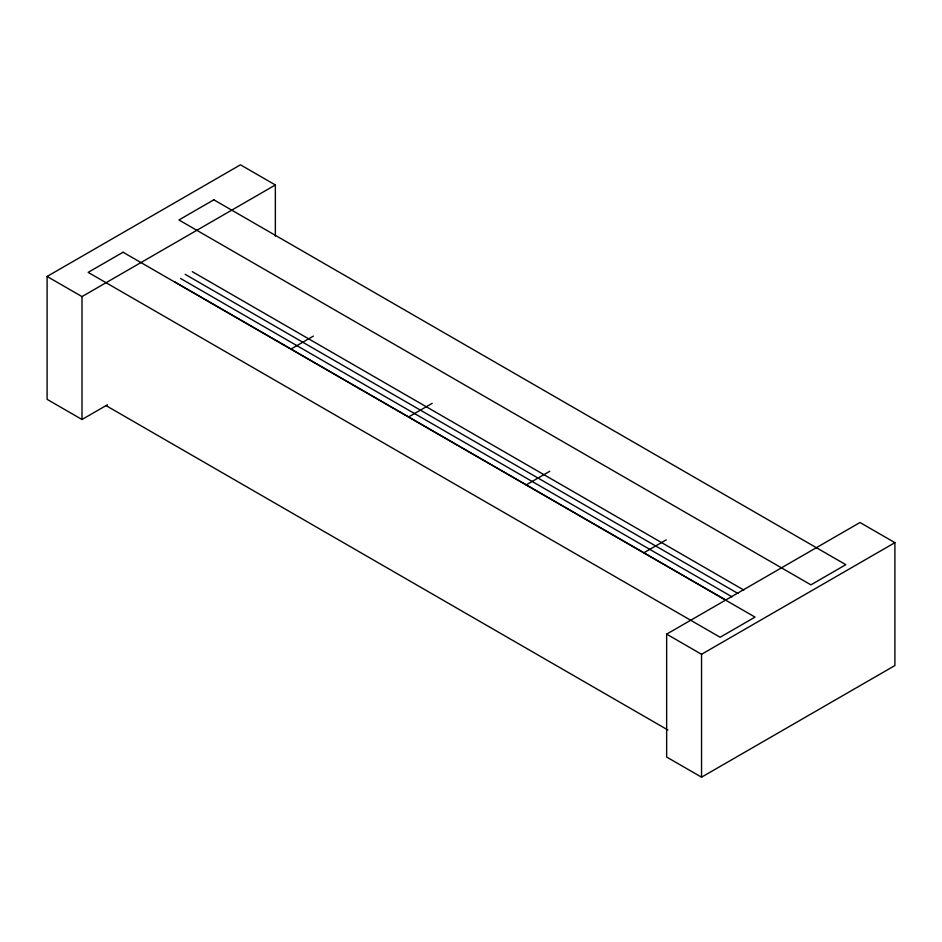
<?xml version="1.0" encoding="UTF-8"?>
<svg xmlns="http://www.w3.org/2000/svg" width="942" height="942" viewBox="0 0 942 942"><rect width="100%" height="100%" fill="white"/><g stroke="black" fill="none" stroke-linecap="round" stroke-linejoin="round"><path stroke-width="1.41" d="M107.447 404.801L82.001 419.496L47.1 399.337L47.1 276.453L240.457 164.815L275.358 184.973L275.358 236.171M47.1 276.453L82.001 296.6L275.358 184.973M291.019 349.023L313.368 336.117M408.64 416.941L432.166 403.353M526.272 484.847L549.798 471.259M643.892 552.754L666.241 539.848M666.642 634.143L859.999 522.504L894.9 542.663L894.9 665.547L701.543 777.185L666.642 757.027L666.642 634.143L701.543 654.29L894.9 542.663M192.298 271.661L743.756 590.033M185.15 274.322L737.869 593.425M180.534 278.455L731.993 596.828M174.659 281.846L726.105 600.219M105.987 405.566L667.89 729.991M701.543 654.29L701.543 777.185M82.001 296.6L82.001 419.496M123.049 252.232L88.148 272.379L720.135 637.251L755.037 617.104L123.049 252.232M213.834 199.81L178.933 219.969L810.921 584.841L845.822 564.682L213.834 199.81"/></g></svg>
